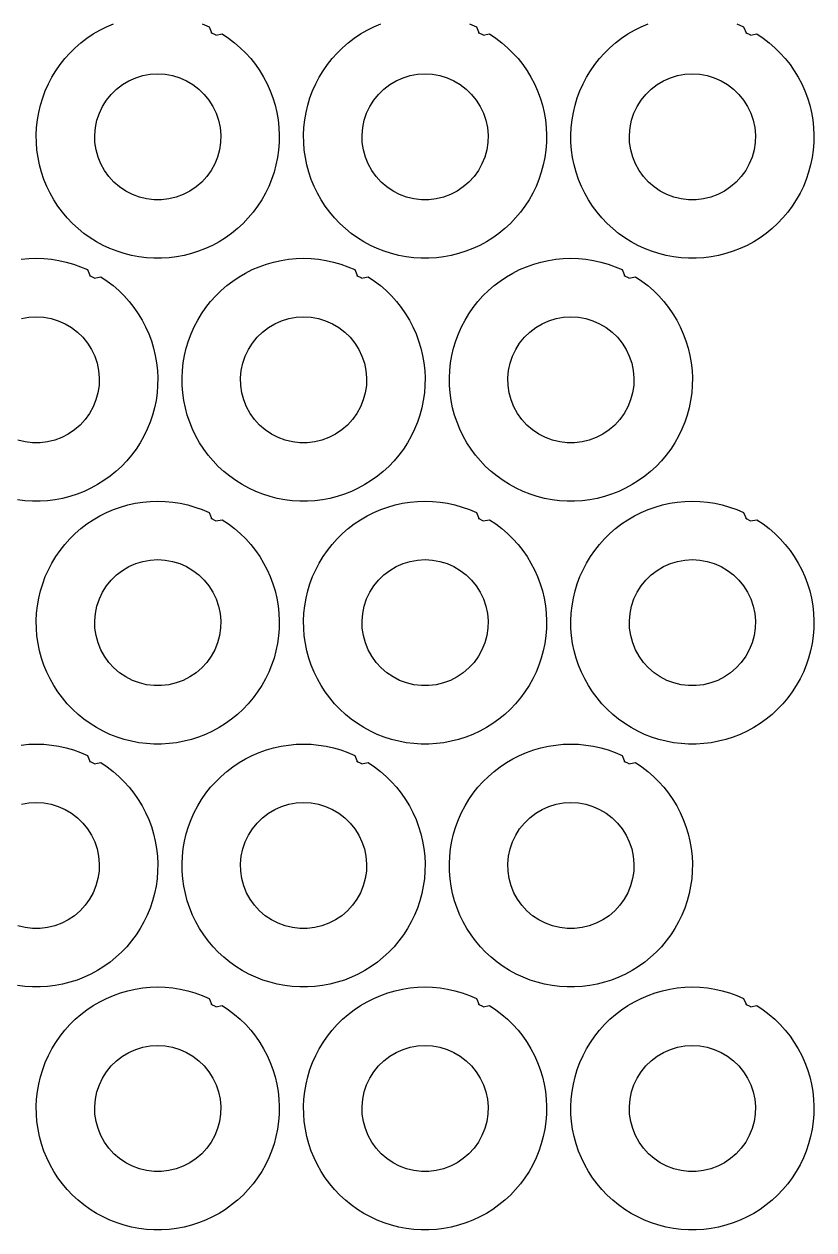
# Model space of a CAD drawing. Extents: x 0 to 183, y 0 to 160.
# Drawn here: x 130.5 to 182.5, y 0.1 to 79.5 of the extents above; entities that cross this region are included whole.
import ezdxf

# ---------------------------------------------------------------- set-up
doc = ezdxf.new("R2010")
doc.units = 0
doc.layers.add('Layer_1', color=7, linetype='CONTINUOUS')

msp = doc.modelspace()

# ---------------------------------------------------------------- linework, layer by layer
at = {"layer": 'Layer_1', "color": 7}
for points in [[(131.34537, 72.741957), (131.399387, 73.236957), (131.484364, 73.726957), (131.59937, 74.211956), (131.744376, 74.687958), (131.918366, 75.153957), (132.121368, 75.607957), (132.352367, 76.048957), (132.609387, 76.474958), (132.893387, 76.882958), (133.202364, 77.273957), (133.53437, 77.643956), (133.888361, 77.992958), (134.264366, 78.319957), (134.659364, 78.621958), (135.072368, 78.899958), (135.502362, 79.150958), (135.946382, 79.373956), (136.404373, 79.569956)], [(142.238386, 79.569956), (142.696376, 79.373956), (142.87592, 78.935481)], [(148.943162, 72.741957), (148.997179, 73.236957), (149.082156, 73.726957), (149.197162, 74.211956), (149.342167, 74.687958), (149.516157, 75.153957), (149.71916, 75.607957), (149.950159, 76.048957), (150.207178, 76.474958), (150.491179, 76.882958), (150.800156, 77.273957), (151.132162, 77.643956), (151.486153, 77.992958), (151.862158, 78.319957), (152.257156, 78.621958), (152.67016, 78.899958), (153.100154, 79.150958), (153.544174, 79.373956), (154.002164, 79.569956)], [(159.836177, 79.569956), (160.294168, 79.373956), (160.473712, 78.935481)], [(166.540953, 72.741957), (166.594971, 73.236957), (166.679948, 73.726957), (166.794953, 74.211956), (166.939959, 74.687958), (167.113949, 75.153957), (167.316952, 75.607957), (167.54795, 76.048957), (167.80497, 76.474958), (168.08897, 76.882958), (168.397947, 77.273957), (168.729954, 77.643956), (169.083945, 77.992958), (169.45995, 78.319957), (169.854948, 78.621958), (170.267952, 78.899958), (170.697946, 79.150958), (171.141966, 79.373956), (171.599956, 79.569956)], [(177.433969, 79.569956), (177.891959, 79.373956), (178.071503, 78.935481)], [(143.160073, 78.81162), (142.836742, 78.974659)], [(143.140368, 78.81795), (143.570362, 78.899958), (143.983366, 78.621958), (144.378364, 78.319957), (144.754369, 77.992958), (145.108388, 77.643956), (145.440366, 77.273957), (145.749371, 76.882958), (146.033371, 76.474958), (146.290363, 76.048957), (146.521362, 75.607957), (146.724364, 75.153957), (146.898383, 74.687958), (147.043388, 74.211956), (147.158366, 73.726957), (147.243371, 73.236957), (147.297388, 72.741957), (147.320248, 72.244958)], [(160.757864, 78.81162), (160.434534, 78.974659)], [(160.73816, 78.81795), (161.168153, 78.899958), (161.581157, 78.621958), (161.976156, 78.319957), (162.35216, 77.992958), (162.70618, 77.643956), (163.038158, 77.273957), (163.347163, 76.882958), (163.631163, 76.474958), (163.888155, 76.048957), (164.119154, 75.607957), (164.322156, 75.153957), (164.496174, 74.687958), (164.64118, 74.211956), (164.756157, 73.726957), (164.841163, 73.236957), (164.89518, 72.741957), (164.91804, 72.244958)], [(178.355656, 78.81162), (178.032325, 78.974659)], [(178.335951, 78.81795), (178.765945, 78.899958), (179.178949, 78.621958), (179.573947, 78.319957), (179.949952, 77.992958), (180.303972, 77.643956), (180.63595, 77.273957), (180.944955, 76.882958), (181.228955, 76.474958), (181.485946, 76.048957), (181.716945, 75.607957), (181.919948, 75.153957), (182.093966, 74.687958), (182.238972, 74.211956), (182.353949, 73.726957), (182.438954, 73.236957), (182.492972, 72.741957), (182.515832, 72.244958)], [(135.173376, 72.243958), (135.216386, 72.733958), (135.318381, 73.214958), (135.475382, 73.680958), (135.687387, 74.124958), (135.949374, 74.539958), (136.259367, 74.921957), (136.61237, 75.264958), (137.003389, 75.562957), (137.426384, 75.812958), (137.876387, 76.010956), (138.346372, 76.154957), (138.830383, 76.241958), (139.321365, 76.270956), (139.812375, 76.241958), (140.296386, 76.154957), (140.766371, 76.010956), (141.216374, 75.812958), (141.639369, 75.562957), (142.030388, 75.264958), (142.383363, 74.921957), (142.693384, 74.539958), (142.955371, 74.124958), (143.167377, 73.680958), (143.324377, 73.214958), (143.426372, 72.733958), (143.469383, 72.243958), (143.455271, 71.751958)], [(152.771167, 72.243958), (152.814178, 72.733958), (152.916173, 73.214958), (153.073173, 73.680958), (153.285179, 74.124958), (153.547166, 74.539958), (153.857158, 74.921957), (154.210162, 75.264958), (154.601181, 75.562957), (155.024176, 75.812958), (155.474179, 76.010956), (155.944164, 76.154957), (156.428175, 76.241958), (156.919157, 76.270956), (157.410167, 76.241958), (157.894178, 76.154957), (158.364163, 76.010956), (158.814166, 75.812958), (159.237161, 75.562957), (159.62818, 75.264958), (159.981155, 74.921957), (160.291176, 74.539958), (160.553163, 74.124958), (160.765168, 73.680958), (160.922168, 73.214958), (161.024164, 72.733958), (161.067174, 72.243958), (161.053063, 71.751958)], [(170.368959, 72.243958), (170.41197, 72.733958), (170.513965, 73.214958), (170.670965, 73.680958), (170.88297, 74.124958), (171.144957, 74.539958), (171.45495, 74.921957), (171.807954, 75.264958), (172.198973, 75.562957), (172.621967, 75.812958), (173.071971, 76.010956), (173.541955, 76.154957), (174.025966, 76.241958), (174.516948, 76.270956), (175.007959, 76.241958), (175.49197, 76.154957), (175.961954, 76.010956), (176.411958, 75.812958), (176.834952, 75.562957), (177.225971, 75.264958), (177.578947, 74.921957), (177.888968, 74.539958), (178.150955, 74.124958), (178.36296, 73.680958), (178.51996, 73.214958), (178.621955, 72.733958), (178.664966, 72.243958), (178.650855, 71.751958)], [(131.322369, 72.244958), (131.345511, 72.741957)], [(148.92016, 72.244958), (148.943303, 72.741957)], [(166.517952, 72.244958), (166.541094, 72.741957)], [(147.320361, 72.244958), (147.312459, 71.747956), (147.274387, 71.251956), (147.204368, 70.758956), (147.104377, 70.271959), (146.974385, 69.790968), (146.815381, 69.319967), (146.626377, 68.859945), (146.409376, 68.411945), (146.165367, 67.977972), (145.894377, 67.56096), (145.598382, 67.160967), (145.277383, 66.779967), (144.93437, 66.419964), (144.568384, 66.081947), (144.183377, 65.767946), (143.778388, 65.477963), (143.357369, 65.213972), (142.920376, 64.975946), (142.468369, 64.765944), (142.005383, 64.584955), (141.531363, 64.431963), (141.049383, 64.309958), (140.560377, 64.217954), (140.066375, 64.155949), (139.57037, 64.124961), (139.072389, 64.124961), (138.576383, 64.155949), (138.082381, 64.217954), (137.593375, 64.309958), (137.111367, 64.431963), (136.637375, 64.584955), (136.174361, 64.765944), (135.722383, 64.975946), (135.285361, 65.213972), (134.864371, 65.477963), (134.459382, 65.767946), (134.074374, 66.081947), (133.708388, 66.419964), (133.365375, 66.779967), (133.044376, 67.160967), (132.748381, 67.56096), (132.477363, 67.977972), (132.233382, 68.411945), (132.016381, 68.859945), (131.827377, 69.319967), (131.668373, 69.790968), (131.538382, 70.271959), (131.438362, 70.758956), (131.368371, 71.251956), (131.330384, 71.747956), (131.322482, 72.244958)], [(143.455384, 71.751958), (143.382373, 71.265957), (143.252382, 70.791956), (143.068373, 70.335967), (142.830375, 69.905945), (142.544371, 69.505951), (142.212365, 69.142957), (141.83938, 68.821958), (141.431371, 68.547948), (140.994378, 68.32296), (140.533368, 68.151962), (140.055369, 68.035969), (139.567378, 67.977972), (139.07538, 67.977972), (138.587361, 68.035969), (138.109362, 68.151962), (137.64838, 68.32296), (137.211387, 68.547948), (136.803378, 68.821958), (136.430365, 69.142957), (136.098387, 69.505951), (135.812383, 69.905945), (135.574385, 70.335967), (135.390376, 70.791956), (135.260385, 71.265957), (135.187374, 71.751958), (135.173263, 72.243958)], [(164.918153, 72.244958), (164.910251, 71.747956), (164.872179, 71.251956), (164.80216, 70.758956), (164.702168, 70.271959), (164.572177, 69.790968), (164.413173, 69.319967), (164.224168, 68.859945), (164.007168, 68.411945), (163.763158, 67.977972), (163.492169, 67.56096), (163.196174, 67.160967), (162.875174, 66.779967), (162.532162, 66.419964), (162.166176, 66.081947), (161.781168, 65.767946), (161.376179, 65.477963), (160.95516, 65.213972), (160.518167, 64.975946), (160.06616, 64.765944), (159.603175, 64.584955), (159.129154, 64.431963), (158.647175, 64.309958), (158.158169, 64.217954), (157.664167, 64.155949), (157.168161, 64.124961), (156.67018, 64.124961), (156.174175, 64.155949), (155.680173, 64.217954), (155.191166, 64.309958), (154.709159, 64.431963), (154.235167, 64.584955), (153.772153, 64.765944), (153.320174, 64.975946), (152.883153, 65.213972), (152.462162, 65.477963), (152.057173, 65.767946), (151.672166, 66.081947), (151.30618, 66.419964), (150.963167, 66.779967), (150.642168, 67.160967), (150.346173, 67.56096), (150.075155, 67.977972), (149.831174, 68.411945), (149.614173, 68.859945), (149.425169, 69.319967), (149.266165, 69.790968), (149.136173, 70.271959), (149.036154, 70.758956), (148.966163, 71.251956), (148.928176, 71.747956), (148.920273, 72.244958)], [(161.053176, 71.751958), (160.980165, 71.265957), (160.850174, 70.791956), (160.666165, 70.335967), (160.428167, 69.905945), (160.142163, 69.505951), (159.810156, 69.142957), (159.437172, 68.821958), (159.029163, 68.547948), (158.59217, 68.32296), (158.13116, 68.151962), (157.65316, 68.035969), (157.16517, 67.977972), (156.673172, 67.977972), (156.185153, 68.035969), (155.707153, 68.151962), (155.246172, 68.32296), (154.809179, 68.547948), (154.40117, 68.821958), (154.028157, 69.142957), (153.696179, 69.505951), (153.410175, 69.905945), (153.172177, 70.335967), (152.988168, 70.791956), (152.858176, 71.265957), (152.785166, 71.751958), (152.771054, 72.243958)], [(182.515945, 72.244958), (182.508042, 71.747956), (182.469971, 71.251956), (182.399951, 70.758956), (182.29996, 70.271959), (182.169968, 69.790968), (182.010964, 69.319967), (181.82196, 68.859945), (181.60496, 68.411945), (181.36095, 67.977972), (181.08996, 67.56096), (180.793966, 67.160967), (180.472966, 66.779967), (180.129953, 66.419964), (179.763968, 66.081947), (179.37896, 65.767946), (178.973971, 65.477963), (178.552952, 65.213972), (178.115959, 64.975946), (177.663952, 64.765944), (177.200966, 64.584955), (176.726946, 64.431963), (176.244967, 64.309958), (175.75596, 64.217954), (175.261959, 64.155949), (174.765953, 64.124961), (174.267972, 64.124961), (173.771966, 64.155949), (173.277965, 64.217954), (172.788958, 64.309958), (172.306951, 64.431963), (171.832959, 64.584955), (171.369945, 64.765944), (170.917966, 64.975946), (170.480945, 65.213972), (170.059954, 65.477963), (169.654965, 65.767946), (169.269958, 66.081947), (168.903972, 66.419964), (168.560959, 66.779967), (168.239959, 67.160967), (167.943965, 67.56096), (167.672947, 67.977972), (167.428966, 68.411945), (167.211965, 68.859945), (167.022961, 69.319967), (166.863957, 69.790968), (166.733965, 70.271959), (166.633946, 70.758956), (166.563954, 71.251956), (166.525967, 71.747956), (166.518065, 72.244958)], [(178.650968, 71.751958), (178.577957, 71.265957), (178.447965, 70.791956), (178.263956, 70.335967), (178.025958, 69.905945), (177.739954, 69.505951), (177.407948, 69.142957), (177.034963, 68.821958), (176.626955, 68.547948), (176.189962, 68.32296), (175.728952, 68.151962), (175.250952, 68.035969), (174.762962, 67.977972), (174.270964, 67.977972), (173.782945, 68.035969), (173.304945, 68.151962), (172.843963, 68.32296), (172.40697, 68.547948), (171.998962, 68.821958), (171.625949, 69.142957), (171.293971, 69.505951), (171.007967, 69.905945), (170.769969, 70.335967), (170.58596, 70.791956), (170.455968, 71.265957), (170.382957, 71.751958), (170.368846, 72.243958)], [(130.32937, 64.062946), (130.825375, 64.109947), (131.322369, 64.124961), (131.81939, 64.109933), (132.315368, 64.062946), (132.806378, 63.985947), (133.292365, 63.878945), (133.770393, 63.740947), (134.239389, 63.573945), (134.69738, 63.377945), (134.876924, 62.93947)], [(140.944165, 56.745945), (140.998183, 57.240946), (141.08316, 57.730946), (141.198165, 58.215945), (141.343171, 58.691947), (141.517161, 59.157946), (141.720164, 59.611946), (141.951162, 60.052946), (142.208182, 60.478947), (142.492182, 60.886947), (142.801159, 61.277946), (143.133166, 61.647945), (143.487157, 61.996947), (143.863162, 62.323946), (144.25816, 62.625946), (144.671164, 62.903947), (145.101158, 63.154947), (145.545178, 63.377945), (146.003168, 63.573945), (146.472165, 63.740947), (146.950165, 63.878945), (147.43618, 63.985947), (147.927162, 64.062946), (148.423167, 64.109947), (148.92016, 64.124961), (149.417182, 64.109933), (149.913159, 64.062946), (150.40417, 63.985947), (150.890156, 63.878945), (151.368184, 63.740947), (151.837181, 63.573945), (152.295171, 63.377945), (152.474716, 62.93947)], [(158.541957, 56.745945), (158.595974, 57.240946), (158.680952, 57.730946), (158.795957, 58.215945), (158.940963, 58.691947), (159.114953, 59.157946), (159.317955, 59.611946), (159.548954, 60.052946), (159.805974, 60.478947), (160.089974, 60.886947), (160.398951, 61.277946), (160.730957, 61.647945), (161.084949, 61.996947), (161.460953, 62.323946), (161.855952, 62.625946), (162.268956, 62.903947), (162.698949, 63.154947), (163.14297, 63.377945), (163.60096, 63.573945), (164.069957, 63.740947), (164.547956, 63.878945), (165.033971, 63.985947), (165.524953, 64.062946), (166.020959, 64.109947), (166.517952, 64.124961), (167.014974, 64.109933), (167.510951, 64.062946), (168.001961, 63.985947), (168.487948, 63.878945), (168.965976, 63.740947), (169.434973, 63.573945), (169.892963, 63.377945), (170.072507, 62.93947)], [(135.161076, 62.815608), (134.837746, 62.978648)], [(135.141372, 62.821939), (135.571365, 62.903947), (135.984369, 62.625946), (136.379368, 62.323946), (136.755372, 61.996947), (137.109392, 61.647945), (137.44137, 61.277946), (137.750375, 60.886947), (138.034375, 60.478947), (138.291367, 60.052946), (138.522366, 59.611946), (138.725368, 59.157946), (138.899386, 58.691947), (139.044392, 58.215945), (139.159369, 57.730946), (139.244375, 57.240946), (139.298392, 56.745945), (139.321252, 56.248946)], [(152.758868, 62.815608), (152.435537, 62.978648)], [(152.739163, 62.821939), (153.169157, 62.903947), (153.582161, 62.625946), (153.977159, 62.323946), (154.353164, 61.996947), (154.707184, 61.647945), (155.039162, 61.277946), (155.348167, 60.886947), (155.632167, 60.478947), (155.889158, 60.052946), (156.120157, 59.611946), (156.32316, 59.157946), (156.497178, 58.691947), (156.642184, 58.215945), (156.757161, 57.730946), (156.842166, 57.240946), (156.896184, 56.745945), (156.919044, 56.248946)], [(170.35666, 62.815608), (170.033329, 62.978648)], [(170.336955, 62.821939), (170.766949, 62.903947), (171.179953, 62.625946), (171.574951, 62.323946), (171.950956, 61.996947), (172.304975, 61.647945), (172.636953, 61.277946), (172.945958, 60.886947), (173.229959, 60.478947), (173.48695, 60.052946), (173.717949, 59.611946), (173.920952, 59.157946), (174.09497, 58.691947), (174.239976, 58.215945), (174.354953, 57.730946), (174.439958, 57.240946), (174.493976, 56.745945), (174.516836, 56.248946)], [(130.347376, 60.158946), (130.831387, 60.245947), (131.322369, 60.274945), (131.813379, 60.245947), (132.29739, 60.158946), (132.767375, 60.014945), (133.217378, 59.816946), (133.640373, 59.566945), (134.031392, 59.268947), (134.384367, 58.925945), (134.694388, 58.543946), (134.956375, 58.128947), (135.16838, 57.684947), (135.325381, 57.218947), (135.427376, 56.737947), (135.470386, 56.247947), (135.456275, 55.755946)], [(144.772171, 56.247947), (144.815182, 56.737947), (144.917177, 57.218947), (145.074177, 57.684947), (145.286182, 58.128947), (145.548169, 58.543946), (145.858162, 58.925945), (146.211166, 59.268947), (146.602185, 59.566945), (147.025179, 59.816946), (147.475183, 60.014945), (147.945167, 60.158946), (148.429178, 60.245947), (148.92016, 60.274945), (149.411171, 60.245947), (149.895182, 60.158946), (150.365166, 60.014945), (150.81517, 59.816946), (151.238164, 59.566945), (151.629183, 59.268947), (151.982159, 58.925945), (152.29218, 58.543946), (152.554167, 58.128947), (152.766172, 57.684947), (152.923172, 57.218947), (153.025167, 56.737947), (153.068178, 56.247947), (153.054067, 55.755946)], [(162.369963, 56.247947), (162.412974, 56.737947), (162.514969, 57.218947), (162.671969, 57.684947), (162.883974, 58.128947), (163.145961, 58.543946), (163.455954, 58.925945), (163.808958, 59.268947), (164.199976, 59.566945), (164.622971, 59.816946), (165.072974, 60.014945), (165.542959, 60.158946), (166.02697, 60.245947), (166.517952, 60.274945), (167.008962, 60.245947), (167.492974, 60.158946), (167.962958, 60.014945), (168.412962, 59.816946), (168.835956, 59.566945), (169.226975, 59.268947), (169.57995, 58.925945), (169.889972, 58.543946), (170.151958, 58.128947), (170.363964, 57.684947), (170.520964, 57.218947), (170.622959, 56.737947), (170.66597, 56.247947), (170.651859, 55.755946)], [(140.921164, 56.248946), (140.944306, 56.745945)], [(158.518956, 56.248946), (158.542098, 56.745945)], [(139.321365, 56.248946), (139.313463, 55.751944), (139.275391, 55.255945), (139.205372, 54.762945), (139.10538, 54.275948), (138.975389, 53.794956), (138.816385, 53.323956), (138.627381, 52.863933), (138.41038, 52.415934), (138.166371, 51.981961), (137.895381, 51.564949), (137.599386, 51.164956), (137.278387, 50.783956), (136.935374, 50.423953), (136.569388, 50.085935), (136.18438, 49.771935), (135.779391, 49.481952), (135.358372, 49.217961), (134.921379, 48.979935), (134.469372, 48.769933), (134.006387, 48.588944), (133.532366, 48.435951), (133.050387, 48.313947), (132.561381, 48.221942), (132.067379, 48.159938), (131.571373, 48.12895), (131.073392, 48.12895), (130.577387, 48.159938), (130.083385, 48.221942)], [(135.456388, 55.755946), (135.383377, 55.269946), (135.253386, 54.795945), (135.069377, 54.339956), (134.831379, 53.909934), (134.545375, 53.50994), (134.213369, 53.146946), (133.840384, 52.825946), (133.432375, 52.551937), (132.995382, 52.326949), (132.534372, 52.155951), (132.056372, 52.039957), (131.568382, 51.981961), (131.076384, 51.981961), (130.588365, 52.039957), (130.110365, 52.155951)], [(156.919157, 56.248946), (156.911254, 55.751944), (156.873183, 55.255945), (156.803163, 54.762945), (156.703172, 54.275948), (156.57318, 53.794956), (156.414176, 53.323956), (156.225172, 52.863933), (156.008172, 52.415934), (155.764162, 51.981961), (155.493172, 51.564949), (155.197178, 51.164956), (154.876178, 50.783956), (154.533165, 50.423953), (154.16718, 50.085935), (153.782172, 49.771935), (153.377183, 49.481952), (152.956164, 49.217961), (152.519171, 48.979935), (152.067164, 48.769933), (151.604178, 48.588944), (151.130158, 48.435951), (150.648179, 48.313947), (150.159172, 48.221942), (149.665171, 48.159938), (149.169165, 48.12895), (148.671184, 48.12895), (148.175178, 48.159938), (147.681177, 48.221942), (147.19217, 48.313947), (146.710163, 48.435951), (146.236171, 48.588944), (145.773157, 48.769933), (145.321178, 48.979935), (144.884157, 49.217961), (144.463166, 49.481952), (144.058177, 49.771935), (143.67317, 50.085935), (143.307184, 50.423953), (142.964171, 50.783956), (142.643171, 51.164956), (142.347177, 51.564949), (142.076159, 51.981961), (141.832178, 52.415934), (141.615177, 52.863933), (141.426173, 53.323956), (141.267169, 53.794956), (141.137177, 54.275948), (141.037158, 54.762945), (140.967166, 55.255945), (140.929179, 55.751944), (140.921277, 56.248946)], [(153.05418, 55.755946), (152.981169, 55.269946), (152.851177, 54.795945), (152.667168, 54.339956), (152.42917, 53.909934), (152.143166, 53.50994), (151.81116, 53.146946), (151.438175, 52.825946), (151.030167, 52.551937), (150.593174, 52.326949), (150.132164, 52.155951), (149.654164, 52.039957), (149.166174, 51.981961), (148.674176, 51.981961), (148.186157, 52.039957), (147.708157, 52.155951), (147.247175, 52.326949), (146.810182, 52.551937), (146.402174, 52.825946), (146.029161, 53.146946), (145.697183, 53.50994), (145.411179, 53.909934), (145.173181, 54.339956), (144.989172, 54.795945), (144.85918, 55.269946), (144.786169, 55.755946), (144.772058, 56.247947)], [(174.516948, 56.248946), (174.509046, 55.751944), (174.470974, 55.255945), (174.400955, 54.762945), (174.300964, 54.275948), (174.170972, 53.794956), (174.011968, 53.323956), (173.822964, 52.863933), (173.605963, 52.415934), (173.361954, 51.981961), (173.090964, 51.564949), (172.79497, 51.164956), (172.47397, 50.783956), (172.130957, 50.423953), (171.764971, 50.085935), (171.379964, 49.771935), (170.974975, 49.481952), (170.553956, 49.217961), (170.116963, 48.979935), (169.664956, 48.769933), (169.20197, 48.588944), (168.72795, 48.435951), (168.245971, 48.313947), (167.756964, 48.221942), (167.262962, 48.159938), (166.766957, 48.12895), (166.268976, 48.12895), (165.77297, 48.159938), (165.278968, 48.221942), (164.789962, 48.313947), (164.307955, 48.435951), (163.833962, 48.588944), (163.370949, 48.769933), (162.91897, 48.979935), (162.481949, 49.217961), (162.060958, 49.481952), (161.655969, 49.771935), (161.270961, 50.085935), (160.904976, 50.423953), (160.561963, 50.783956), (160.240963, 51.164956), (159.944968, 51.564949), (159.67395, 51.981961), (159.429969, 52.415934), (159.212969, 52.863933), (159.023964, 53.323956), (158.86496, 53.794956), (158.734969, 54.275948), (158.634949, 54.762945), (158.564958, 55.255945), (158.526971, 55.751944), (158.519069, 56.248946)], [(170.651972, 55.755946), (170.578961, 55.269946), (170.448969, 54.795945), (170.26496, 54.339956), (170.026962, 53.909934), (169.740958, 53.50994), (169.408952, 53.146946), (169.035967, 52.825946), (168.627958, 52.551937), (168.190966, 52.326949), (167.729956, 52.155951), (167.251956, 52.039957), (166.763965, 51.981961), (166.271967, 51.981961), (165.783949, 52.039957), (165.305949, 52.155951), (164.844967, 52.326949), (164.407974, 52.551937), (163.999966, 52.825946), (163.626952, 53.146946), (163.294974, 53.50994), (163.00897, 53.909934), (162.770972, 54.339956), (162.586964, 54.795945), (162.456972, 55.269946), (162.383961, 55.755946), (162.36985, 56.247947)], [(131.34537, 40.749934), (131.399387, 41.244935), (131.484364, 41.734935), (131.59937, 42.219934), (131.744376, 42.695935), (131.918366, 43.161935), (132.121368, 43.615935), (132.352367, 44.056935), (132.609387, 44.482935), (132.893387, 44.890936), (133.202364, 45.281935), (133.53437, 45.651934), (133.888361, 46.000935), (134.264366, 46.327935), (134.659364, 46.629935), (135.072368, 46.907935), (135.502362, 47.158935), (135.946382, 47.381933), (136.404373, 47.577934), (136.873369, 47.744936), (137.351369, 47.882934), (137.837384, 47.989936), (138.328366, 48.066935), (138.824372, 48.113936), (139.321365, 48.12895), (139.818387, 48.113922), (140.314364, 48.066935), (140.805374, 47.989936), (141.291361, 47.882934), (141.769389, 47.744936), (142.238386, 47.577934), (142.696376, 47.381933), (142.87592, 46.943459)], [(148.943162, 40.749934), (148.997179, 41.244935), (149.082156, 41.734935), (149.197162, 42.219934), (149.342167, 42.695935), (149.516157, 43.161935), (149.71916, 43.615935), (149.950159, 44.056935), (150.207178, 44.482935), (150.491179, 44.890936), (150.800156, 45.281935), (151.132162, 45.651934), (151.486153, 46.000935), (151.862158, 46.327935), (152.257156, 46.629935), (152.67016, 46.907935), (153.100154, 47.158935), (153.544174, 47.381933), (154.002164, 47.577934), (154.471161, 47.744936), (154.949161, 47.882934), (155.435176, 47.989936), (155.926158, 48.066935), (156.422163, 48.113936), (156.919157, 48.12895), (157.416178, 48.113922), (157.912156, 48.066935), (158.403166, 47.989936), (158.889152, 47.882934), (159.36718, 47.744936), (159.836177, 47.577934), (160.294168, 47.381933), (160.473712, 46.943459)], [(166.540953, 40.749934), (166.594971, 41.244935), (166.679948, 41.734935), (166.794953, 42.219934), (166.939959, 42.695935), (167.113949, 43.161935), (167.316952, 43.615935), (167.54795, 44.056935), (167.80497, 44.482935), (168.08897, 44.890936), (168.397947, 45.281935), (168.729954, 45.651934), (169.083945, 46.000935), (169.45995, 46.327935), (169.854948, 46.629935), (170.267952, 46.907935), (170.697946, 47.158935), (171.141966, 47.381933), (171.599956, 47.577934), (172.068953, 47.744936), (172.546953, 47.882934), (173.032968, 47.989936), (173.52395, 48.066935), (174.019955, 48.113936), (174.516948, 48.12895), (175.01397, 48.113922), (175.509947, 48.066935), (176.000958, 47.989936), (176.486944, 47.882934), (176.964972, 47.744936), (177.433969, 47.577934), (177.891959, 47.381933), (178.071503, 46.943459)], [(143.160073, 46.819597), (142.836742, 46.982637)], [(143.140368, 46.825927), (143.570362, 46.907935), (143.983366, 46.629935), (144.378364, 46.327935), (144.754369, 46.000935), (145.108388, 45.651934), (145.440366, 45.281935), (145.749371, 44.890936), (146.033371, 44.482935), (146.290363, 44.056935), (146.521362, 43.615935), (146.724364, 43.161935), (146.898383, 42.695935), (147.043388, 42.219934), (147.158366, 41.734935), (147.243371, 41.244935), (147.297388, 40.749934), (147.320248, 40.252935)], [(160.757864, 46.819597), (160.434534, 46.982637)], [(160.73816, 46.825927), (161.168153, 46.907935), (161.581157, 46.629935), (161.976156, 46.327935), (162.35216, 46.000935), (162.70618, 45.651934), (163.038158, 45.281935), (163.347163, 44.890936), (163.631163, 44.482935), (163.888155, 44.056935), (164.119154, 43.615935), (164.322156, 43.161935), (164.496174, 42.695935), (164.64118, 42.219934), (164.756157, 41.734935), (164.841163, 41.244935), (164.89518, 40.749934), (164.91804, 40.252935)], [(178.355656, 46.819597), (178.032325, 46.982637)], [(178.335951, 46.825927), (178.765945, 46.907935), (179.178949, 46.629935), (179.573947, 46.327935), (179.949952, 46.000935), (180.303972, 45.651934), (180.63595, 45.281935), (180.944955, 44.890936), (181.228955, 44.482935), (181.485946, 44.056935), (181.716945, 43.615935), (181.919948, 43.161935), (182.093966, 42.695935), (182.238972, 42.219934), (182.353949, 41.734935), (182.438954, 41.244935), (182.492972, 40.749934), (182.515832, 40.252935)], [(135.173376, 40.251936), (135.216386, 40.741936), (135.318381, 41.222936), (135.475382, 41.688935), (135.687387, 42.132936), (135.949374, 42.547935), (136.259367, 42.929934), (136.61237, 43.272936), (137.003389, 43.570934), (137.426384, 43.820935), (137.876387, 44.018934), (138.346372, 44.162935), (138.830383, 44.249935), (139.321365, 44.278934), (139.812375, 44.249935), (140.296386, 44.162935), (140.766371, 44.018934), (141.216374, 43.820935), (141.639369, 43.570934), (142.030388, 43.272936), (142.383363, 42.929934), (142.693384, 42.547935), (142.955371, 42.132936), (143.167377, 41.688935), (143.324377, 41.222936), (143.426372, 40.741936), (143.469383, 40.251936), (143.455271, 39.759935)], [(152.771167, 40.251936), (152.814178, 40.741936), (152.916173, 41.222936), (153.073173, 41.688935), (153.285179, 42.132936), (153.547166, 42.547935), (153.857158, 42.929934), (154.210162, 43.272936), (154.601181, 43.570934), (155.024176, 43.820935), (155.474179, 44.018934), (155.944164, 44.162935), (156.428175, 44.249935), (156.919157, 44.278934), (157.410167, 44.249935), (157.894178, 44.162935), (158.364163, 44.018934), (158.814166, 43.820935), (159.237161, 43.570934), (159.62818, 43.272936), (159.981155, 42.929934), (160.291176, 42.547935), (160.553163, 42.132936), (160.765168, 41.688935), (160.922168, 41.222936), (161.024164, 40.741936), (161.067174, 40.251936), (161.053063, 39.759935)], [(170.368959, 40.251936), (170.41197, 40.741936), (170.513965, 41.222936), (170.670965, 41.688935), (170.88297, 42.132936), (171.144957, 42.547935), (171.45495, 42.929934), (171.807954, 43.272936), (172.198973, 43.570934), (172.621967, 43.820935), (173.071971, 44.018934), (173.541955, 44.162935), (174.025966, 44.249935), (174.516948, 44.278934), (175.007959, 44.249935), (175.49197, 44.162935), (175.961954, 44.018934), (176.411958, 43.820935), (176.834952, 43.570934), (177.225971, 43.272936), (177.578947, 42.929934), (177.888968, 42.547935), (178.150955, 42.132936), (178.36296, 41.688935), (178.51996, 41.222936), (178.621955, 40.741936), (178.664966, 40.251936), (178.650855, 39.759935)], [(131.322369, 40.252935), (131.345511, 40.749934)], [(148.92016, 40.252935), (148.943303, 40.749934)], [(166.517952, 40.252935), (166.541094, 40.749934)], [(147.320361, 40.252935), (147.312459, 39.755933), (147.274387, 39.259933), (147.204368, 38.766933), (147.104377, 38.279936), (146.974385, 37.798945), (146.815381, 37.327944), (146.626377, 36.867922), (146.409376, 36.419923), (146.165367, 35.98595), (145.894377, 35.568938), (145.598382, 35.168944), (145.277383, 34.787944), (144.93437, 34.427942), (144.568384, 34.089924), (144.183377, 33.775924), (143.778388, 33.48594), (143.357369, 33.22195), (142.920376, 32.983924), (142.468369, 32.773922), (142.005383, 32.592933), (141.531363, 32.43994), (141.049383, 32.317936), (140.560377, 32.225931), (140.066375, 32.163927), (139.57037, 32.132939), (139.072389, 32.132939), (138.576383, 32.163927), (138.082381, 32.225931), (137.593375, 32.317936), (137.111367, 32.43994), (136.637375, 32.592933), (136.174361, 32.773922), (135.722383, 32.983924), (135.285361, 33.22195), (134.864371, 33.48594), (134.459382, 33.775924), (134.074374, 34.089924), (133.708388, 34.427942), (133.365375, 34.787944), (133.044376, 35.168944), (132.748381, 35.568938), (132.477363, 35.98595), (132.233382, 36.419923), (132.016381, 36.867922), (131.827377, 37.327944), (131.668373, 37.798945), (131.538382, 38.279936), (131.438362, 38.766933), (131.368371, 39.259933), (131.330384, 39.755933), (131.322482, 40.252935)], [(143.455384, 39.759935), (143.382373, 39.273934), (143.252382, 38.799934), (143.068373, 38.343944), (142.830375, 37.913922), (142.544371, 37.513929), (142.212365, 37.150935), (141.83938, 36.829935), (141.431371, 36.555926), (140.994378, 36.330938), (140.533368, 36.15994), (140.055369, 36.043946), (139.567378, 35.98595), (139.07538, 35.98595), (138.587361, 36.043946), (138.109362, 36.15994), (137.64838, 36.330938), (137.211387, 36.555926), (136.803378, 36.829935), (136.430365, 37.150935), (136.098387, 37.513929), (135.812383, 37.913922), (135.574385, 38.343944), (135.390376, 38.799934), (135.260385, 39.273934), (135.187374, 39.759935), (135.173263, 40.251936)], [(164.918153, 40.252935), (164.910251, 39.755933), (164.872179, 39.259933), (164.80216, 38.766933), (164.702168, 38.279936), (164.572177, 37.798945), (164.413173, 37.327944), (164.224168, 36.867922), (164.007168, 36.419923), (163.763158, 35.98595), (163.492169, 35.568938), (163.196174, 35.168944), (162.875174, 34.787944), (162.532162, 34.427942), (162.166176, 34.089924), (161.781168, 33.775924), (161.376179, 33.48594), (160.95516, 33.22195), (160.518167, 32.983924), (160.06616, 32.773922), (159.603175, 32.592933), (159.129154, 32.43994), (158.647175, 32.317936), (158.158169, 32.225931), (157.664167, 32.163927), (157.168161, 32.132939), (156.67018, 32.132939), (156.174175, 32.163927), (155.680173, 32.225931), (155.191166, 32.317936), (154.709159, 32.43994), (154.235167, 32.592933), (153.772153, 32.773922), (153.320174, 32.983924), (152.883153, 33.22195), (152.462162, 33.48594), (152.057173, 33.775924), (151.672166, 34.089924), (151.30618, 34.427942), (150.963167, 34.787944), (150.642168, 35.168944), (150.346173, 35.568938), (150.075155, 35.98595), (149.831174, 36.419923), (149.614173, 36.867922), (149.425169, 37.327944), (149.266165, 37.798945), (149.136173, 38.279936), (149.036154, 38.766933), (148.966163, 39.259933), (148.928176, 39.755933), (148.920273, 40.252935)], [(161.053176, 39.759935), (160.980165, 39.273934), (160.850174, 38.799934), (160.666165, 38.343944), (160.428167, 37.913922), (160.142163, 37.513929), (159.810156, 37.150935), (159.437172, 36.829935), (159.029163, 36.555926), (158.59217, 36.330938), (158.13116, 36.15994), (157.65316, 36.043946), (157.16517, 35.98595), (156.673172, 35.98595), (156.185153, 36.043946), (155.707153, 36.15994), (155.246172, 36.330938), (154.809179, 36.555926), (154.40117, 36.829935), (154.028157, 37.150935), (153.696179, 37.513929), (153.410175, 37.913922), (153.172177, 38.343944), (152.988168, 38.799934), (152.858176, 39.273934), (152.785166, 39.759935), (152.771054, 40.251936)], [(182.515945, 40.252935), (182.508042, 39.755933), (182.469971, 39.259933), (182.399951, 38.766933), (182.29996, 38.279936), (182.169968, 37.798945), (182.010964, 37.327944), (181.82196, 36.867922), (181.60496, 36.419923), (181.36095, 35.98595), (181.08996, 35.568938), (180.793966, 35.168944), (180.472966, 34.787944), (180.129953, 34.427942), (179.763968, 34.089924), (179.37896, 33.775924), (178.973971, 33.48594), (178.552952, 33.22195), (178.115959, 32.983924), (177.663952, 32.773922), (177.200966, 32.592933), (176.726946, 32.43994), (176.244967, 32.317936), (175.75596, 32.225931), (175.261959, 32.163927), (174.765953, 32.132939), (174.267972, 32.132939), (173.771966, 32.163927), (173.277965, 32.225931), (172.788958, 32.317936), (172.306951, 32.43994), (171.832959, 32.592933), (171.369945, 32.773922), (170.917966, 32.983924), (170.480945, 33.22195), (170.059954, 33.48594), (169.654965, 33.775924), (169.269958, 34.089924), (168.903972, 34.427942), (168.560959, 34.787944), (168.239959, 35.168944), (167.943965, 35.568938), (167.672947, 35.98595), (167.428966, 36.419923), (167.211965, 36.867922), (167.022961, 37.327944), (166.863957, 37.798945), (166.733965, 38.279936), (166.633946, 38.766933), (166.563954, 39.259933), (166.525967, 39.755933), (166.518065, 40.252935)], [(178.650968, 39.759935), (178.577957, 39.273934), (178.447965, 38.799934), (178.263956, 38.343944), (178.025958, 37.913922), (177.739954, 37.513929), (177.407948, 37.150935), (177.034963, 36.829935), (176.626955, 36.555926), (176.189962, 36.330938), (175.728952, 36.15994), (175.250952, 36.043946), (174.762962, 35.98595), (174.270964, 35.98595), (173.782945, 36.043946), (173.304945, 36.15994), (172.843963, 36.330938), (172.40697, 36.555926), (171.998962, 36.829935), (171.625949, 37.150935), (171.293971, 37.513929), (171.007967, 37.913922), (170.769969, 38.343944), (170.58596, 38.799934), (170.455968, 39.273934), (170.382957, 39.759935), (170.368846, 40.251936)], [(130.32937, 32.070923), (130.825375, 32.117925), (131.322369, 32.132939), (131.81939, 32.117911), (132.315368, 32.070923), (132.806378, 31.993925), (133.292365, 31.886923), (133.770393, 31.748925), (134.239389, 31.581923), (134.69738, 31.385922), (134.876924, 30.947447)], [(140.944165, 24.753923), (140.998183, 25.248924), (141.08316, 25.738923), (141.198165, 26.223922), (141.343171, 26.699924), (141.517161, 27.165924), (141.720164, 27.619923), (141.951162, 28.060924), (142.208182, 28.486924), (142.492182, 28.894924), (142.801159, 29.285923), (143.133166, 29.655922), (143.487157, 30.004924), (143.863162, 30.331924), (144.25816, 30.633924), (144.671164, 30.911924), (145.101158, 31.162924), (145.545178, 31.385922), (146.003168, 31.581923), (146.472165, 31.748925), (146.950165, 31.886923), (147.43618, 31.993925), (147.927162, 32.070923), (148.423167, 32.117925), (148.92016, 32.132939), (149.417182, 32.117911), (149.913159, 32.070923), (150.40417, 31.993925), (150.890156, 31.886923), (151.368184, 31.748925), (151.837181, 31.581923), (152.295171, 31.385922), (152.474716, 30.947447)], [(158.541957, 24.753923), (158.595974, 25.248924), (158.680952, 25.738923), (158.795957, 26.223922), (158.940963, 26.699924), (159.114953, 27.165924), (159.317955, 27.619923), (159.548954, 28.060924), (159.805974, 28.486924), (160.089974, 28.894924), (160.398951, 29.285923), (160.730957, 29.655922), (161.084949, 30.004924), (161.460953, 30.331924), (161.855952, 30.633924), (162.268956, 30.911924), (162.698949, 31.162924), (163.14297, 31.385922), (163.60096, 31.581923), (164.069957, 31.748925), (164.547956, 31.886923), (165.033971, 31.993925), (165.524953, 32.070923), (166.020959, 32.117925), (166.517952, 32.132939), (167.014974, 32.117911), (167.510951, 32.070923), (168.001961, 31.993925), (168.487948, 31.886923), (168.965976, 31.748925), (169.434973, 31.581923), (169.892963, 31.385922), (170.072507, 30.947447)], [(135.161076, 30.823586), (134.837746, 30.986626)], [(152.758868, 30.823586), (152.435537, 30.986626)], [(170.35666, 30.823586), (170.033329, 30.986626)], [(135.141372, 30.829916), (135.571365, 30.911924), (135.984369, 30.633924), (136.379368, 30.331924), (136.755372, 30.004924), (137.109392, 29.655922), (137.44137, 29.285923), (137.750375, 28.894924), (138.034375, 28.486924), (138.291367, 28.060924), (138.522366, 27.619923), (138.725368, 27.165924), (138.899386, 26.699924), (139.044392, 26.223922), (139.159369, 25.738923), (139.244375, 25.248924), (139.298392, 24.753923), (139.321252, 24.256924)], [(152.739163, 30.829916), (153.169157, 30.911924), (153.582161, 30.633924), (153.977159, 30.331924), (154.353164, 30.004924), (154.707184, 29.655922), (155.039162, 29.285923), (155.348167, 28.894924), (155.632167, 28.486924), (155.889158, 28.060924), (156.120157, 27.619923), (156.32316, 27.165924), (156.497178, 26.699924), (156.642184, 26.223922), (156.757161, 25.738923), (156.842166, 25.248924), (156.896184, 24.753923), (156.919044, 24.256924)], [(170.336955, 30.829916), (170.766949, 30.911924), (171.179953, 30.633924), (171.574951, 30.331924), (171.950956, 30.004924), (172.304975, 29.655922), (172.636953, 29.285923), (172.945958, 28.894924), (173.229959, 28.486924), (173.48695, 28.060924), (173.717949, 27.619923), (173.920952, 27.165924), (174.09497, 26.699924), (174.239976, 26.223922), (174.354953, 25.738923), (174.439958, 25.248924), (174.493976, 24.753923), (174.516836, 24.256924)], [(130.347376, 28.166924), (130.831387, 28.253924), (131.322369, 28.282923), (131.813379, 28.253924), (132.29739, 28.166924), (132.767375, 28.022923), (133.217378, 27.824924), (133.640373, 27.574923), (134.031392, 27.276925), (134.384367, 26.933923), (134.694388, 26.551924), (134.956375, 26.136925), (135.16838, 25.692924), (135.325381, 25.226924), (135.427376, 24.745925), (135.470386, 24.255925), (135.456275, 23.763924)], [(144.772171, 24.255925), (144.815182, 24.745925), (144.917177, 25.226924), (145.074177, 25.692924), (145.286182, 26.136925), (145.548169, 26.551924), (145.858162, 26.933923), (146.211166, 27.276925), (146.602185, 27.574923), (147.025179, 27.824924), (147.475183, 28.022923), (147.945167, 28.166924), (148.429178, 28.253924), (148.92016, 28.282923), (149.411171, 28.253924), (149.895182, 28.166924), (150.365166, 28.022923), (150.81517, 27.824924), (151.238164, 27.574923), (151.629183, 27.276925), (151.982159, 26.933923), (152.29218, 26.551924), (152.554167, 26.136925), (152.766172, 25.692924), (152.923172, 25.226924), (153.025167, 24.745925), (153.068178, 24.255925), (153.054067, 23.763924)], [(162.369963, 24.255925), (162.412974, 24.745925), (162.514969, 25.226924), (162.671969, 25.692924), (162.883974, 26.136925), (163.145961, 26.551924), (163.455954, 26.933923), (163.808958, 27.276925), (164.199976, 27.574923), (164.622971, 27.824924), (165.072974, 28.022923), (165.542959, 28.166924), (166.02697, 28.253924), (166.517952, 28.282923), (167.008962, 28.253924), (167.492974, 28.166924), (167.962958, 28.022923), (168.412962, 27.824924), (168.835956, 27.574923), (169.226975, 27.276925), (169.57995, 26.933923), (169.889972, 26.551924), (170.151958, 26.136925), (170.363964, 25.692924), (170.520964, 25.226924), (170.622959, 24.745925), (170.66597, 24.255925), (170.651859, 23.763924)], [(140.921164, 24.256924), (140.944306, 24.753923)], [(158.518956, 24.256924), (158.542098, 24.753923)], [(139.321365, 24.256924), (139.313463, 23.759922), (139.275391, 23.263922), (139.205372, 22.770922), (139.10538, 22.283925), (138.975389, 21.802934), (138.816385, 21.331933), (138.627381, 20.871911), (138.41038, 20.423911), (138.166371, 19.989938), (137.895381, 19.572927), (137.599386, 19.172933), (137.278387, 18.791933), (136.935374, 18.431931), (136.569388, 18.093913), (136.18438, 17.779913), (135.779391, 17.489929), (135.358372, 17.225939), (134.921379, 16.987912), (134.469372, 16.777911), (134.006387, 16.596922), (133.532366, 16.443929), (133.050387, 16.321924), (132.561381, 16.22992), (132.067379, 16.167916), (131.571373, 16.136928), (131.073392, 16.136928), (130.577387, 16.167916), (130.083385, 16.22992)], [(156.919157, 24.256924), (156.911254, 23.759922), (156.873183, 23.263922), (156.803163, 22.770922), (156.703172, 22.283925), (156.57318, 21.802934), (156.414176, 21.331933), (156.225172, 20.871911), (156.008172, 20.423911), (155.764162, 19.989938), (155.493172, 19.572927), (155.197178, 19.172933), (154.876178, 18.791933), (154.533165, 18.431931), (154.16718, 18.093913), (153.782172, 17.779913), (153.377183, 17.489929), (152.956164, 17.225939), (152.519171, 16.987912), (152.067164, 16.777911), (151.604178, 16.596922), (151.130158, 16.443929), (150.648179, 16.321924), (150.159172, 16.22992), (149.665171, 16.167916), (149.169165, 16.136928), (148.671184, 16.136928), (148.175178, 16.167916), (147.681177, 16.22992), (147.19217, 16.321924), (146.710163, 16.443929), (146.236171, 16.596922), (145.773157, 16.777911), (145.321178, 16.987912), (144.884157, 17.225939), (144.463166, 17.489929), (144.058177, 17.779913), (143.67317, 18.093913), (143.307184, 18.431931), (142.964171, 18.791933), (142.643171, 19.172933), (142.347177, 19.572927), (142.076159, 19.989938), (141.832178, 20.423911), (141.615177, 20.871911), (141.426173, 21.331933), (141.267169, 21.802934), (141.137177, 22.283925), (141.037158, 22.770922), (140.967166, 23.263922), (140.929179, 23.759922), (140.921277, 24.256924)], [(153.05418, 23.763924), (152.981169, 23.277923), (152.851177, 22.803922), (152.667168, 22.347933), (152.42917, 21.917911), (152.143166, 21.517918), (151.81116, 21.154923), (151.438175, 20.833924), (151.030167, 20.559914), (150.593174, 20.334927), (150.132164, 20.163928), (149.654164, 20.047935), (149.166174, 19.989938), (148.674176, 19.989938), (148.186157, 20.047935), (147.708157, 20.163928), (147.247175, 20.334927), (146.810182, 20.559914), (146.402174, 20.833924), (146.029161, 21.154923), (145.697183, 21.517918), (145.411179, 21.917911), (145.173181, 22.347933), (144.989172, 22.803922), (144.85918, 23.277923), (144.786169, 23.763924), (144.772058, 24.255925)], [(174.516948, 24.256924), (174.509046, 23.759922), (174.470974, 23.263922), (174.400955, 22.770922), (174.300964, 22.283925), (174.170972, 21.802934), (174.011968, 21.331933), (173.822964, 20.871911), (173.605963, 20.423911), (173.361954, 19.989938), (173.090964, 19.572927), (172.79497, 19.172933), (172.47397, 18.791933), (172.130957, 18.431931), (171.764971, 18.093913), (171.379964, 17.779913), (170.974975, 17.489929), (170.553956, 17.225939), (170.116963, 16.987912), (169.664956, 16.777911), (169.20197, 16.596922), (168.72795, 16.443929), (168.245971, 16.321924), (167.756964, 16.22992), (167.262962, 16.167916), (166.766957, 16.136928), (166.268976, 16.136928), (165.77297, 16.167916), (165.278968, 16.22992), (164.789962, 16.321924), (164.307955, 16.443929), (163.833962, 16.596922), (163.370949, 16.777911), (162.91897, 16.987912), (162.481949, 17.225939), (162.060958, 17.489929), (161.655969, 17.779913), (161.270961, 18.093913), (160.904976, 18.431931), (160.561963, 18.791933), (160.240963, 19.172933), (159.944968, 19.572927), (159.67395, 19.989938), (159.429969, 20.423911), (159.212969, 20.871911), (159.023964, 21.331933), (158.86496, 21.802934), (158.734969, 22.283925), (158.634949, 22.770922), (158.564958, 23.263922), (158.526971, 23.759922), (158.519069, 24.256924)], [(170.651972, 23.763924), (170.578961, 23.277923), (170.448969, 22.803922), (170.26496, 22.347933), (170.026962, 21.917911), (169.740958, 21.517918), (169.408952, 21.154923), (169.035967, 20.833924), (168.627958, 20.559914), (168.190966, 20.334927), (167.729956, 20.163928), (167.251956, 20.047935), (166.763965, 19.989938), (166.271967, 19.989938), (165.783949, 20.047935), (165.305949, 20.163928), (164.844967, 20.334927), (164.407974, 20.559914), (163.999966, 20.833924), (163.626952, 21.154923), (163.294974, 21.517918), (163.00897, 21.917911), (162.770972, 22.347933), (162.586964, 22.803922), (162.456972, 23.277923), (162.383961, 23.763924), (162.36985, 24.255925)], [(135.456388, 23.763924), (135.383377, 23.277923), (135.253386, 22.803922), (135.069377, 22.347933), (134.831379, 21.917911), (134.545375, 21.517918), (134.213369, 21.154923), (133.840384, 20.833924), (133.432375, 20.559914), (132.995382, 20.334927), (132.534372, 20.163928), (132.056372, 20.047935), (131.568382, 19.989938), (131.076384, 19.989938), (130.588365, 20.047935), (130.110365, 20.163928)], [(131.34537, 8.757912), (131.399387, 9.252912), (131.484364, 9.742912), (131.59937, 10.227911), (131.744376, 10.703913), (131.918366, 11.169912), (132.121368, 11.623912), (132.352367, 12.064913), (132.609387, 12.490913), (132.893387, 12.898913), (133.202364, 13.289912), (133.53437, 13.659911), (133.888361, 14.008913), (134.264366, 14.335912), (134.659364, 14.637913), (135.072368, 14.915913), (135.502362, 15.166913), (135.946382, 15.389911), (136.404373, 15.585911), (136.873369, 15.752913), (137.351369, 15.890912), (137.837384, 15.997913), (138.328366, 16.074912), (138.824372, 16.121913), (139.321365, 16.136928), (139.818387, 16.121899), (140.314364, 16.074912), (140.805374, 15.997913), (141.291361, 15.890912), (141.769389, 15.752913), (142.238386, 15.585911), (142.696376, 15.389911), (142.87592, 14.951436)], [(148.943162, 8.757912), (148.997179, 9.252912), (149.082156, 9.742912), (149.197162, 10.227911), (149.342167, 10.703913), (149.516157, 11.169912), (149.71916, 11.623912), (149.950159, 12.064913), (150.207178, 12.490913), (150.491179, 12.898913), (150.800156, 13.289912), (151.132162, 13.659911), (151.486153, 14.008913), (151.862158, 14.335912), (152.257156, 14.637913), (152.67016, 14.915913), (153.100154, 15.166913), (153.544174, 15.389911), (154.002164, 15.585911), (154.471161, 15.752913), (154.949161, 15.890912), (155.435176, 15.997913), (155.926158, 16.074912), (156.422163, 16.121913), (156.919157, 16.136928), (157.416178, 16.121899), (157.912156, 16.074912), (158.403166, 15.997913), (158.889152, 15.890912), (159.36718, 15.752913), (159.836177, 15.585911), (160.294168, 15.389911), (160.473712, 14.951436)], [(166.540953, 8.757912), (166.594971, 9.252912), (166.679948, 9.742912), (166.794953, 10.227911), (166.939959, 10.703913), (167.113949, 11.169912), (167.316952, 11.623912), (167.54795, 12.064913), (167.80497, 12.490913), (168.08897, 12.898913), (168.397947, 13.289912), (168.729954, 13.659911), (169.083945, 14.008913), (169.45995, 14.335912), (169.854948, 14.637913), (170.267952, 14.915913), (170.697946, 15.166913), (171.141966, 15.389911), (171.599956, 15.585911), (172.068953, 15.752913), (172.546953, 15.890912), (173.032968, 15.997913), (173.52395, 16.074912), (174.019955, 16.121913), (174.516948, 16.136928), (175.01397, 16.121899), (175.509947, 16.074912), (176.000958, 15.997913), (176.486944, 15.890912), (176.964972, 15.752913), (177.433969, 15.585911), (177.891959, 15.389911), (178.071503, 14.951436)], [(143.160073, 14.827575), (142.836742, 14.990614)], [(143.140368, 14.833905), (143.570362, 14.915913), (143.983366, 14.637913), (144.378364, 14.335912), (144.754369, 14.008913), (145.108388, 13.659911), (145.440366, 13.289912), (145.749371, 12.898913), (146.033371, 12.490913), (146.290363, 12.064913), (146.521362, 11.623912), (146.724364, 11.169912), (146.898383, 10.703913), (147.043388, 10.227911), (147.158366, 9.742912), (147.243371, 9.252912), (147.297388, 8.757912), (147.320248, 8.260913)], [(160.757864, 14.827575), (160.434534, 14.990614)], [(160.73816, 14.833905), (161.168153, 14.915913), (161.581157, 14.637913), (161.976156, 14.335912), (162.35216, 14.008913), (162.70618, 13.659911), (163.038158, 13.289912), (163.347163, 12.898913), (163.631163, 12.490913), (163.888155, 12.064913), (164.119154, 11.623912), (164.322156, 11.169912), (164.496174, 10.703913), (164.64118, 10.227911), (164.756157, 9.742912), (164.841163, 9.252912), (164.89518, 8.757912), (164.91804, 8.260913)], [(178.355656, 14.827575), (178.032325, 14.990614)], [(178.335951, 14.833905), (178.765945, 14.915913), (179.178949, 14.637913), (179.573947, 14.335912), (179.949952, 14.008913), (180.303972, 13.659911), (180.63595, 13.289912), (180.944955, 12.898913), (181.228955, 12.490913), (181.485946, 12.064913), (181.716945, 11.623912), (181.919948, 11.169912), (182.093966, 10.703913), (182.238972, 10.227911), (182.353949, 9.742912), (182.438954, 9.252912), (182.492972, 8.757912), (182.515832, 8.260913)], [(135.173376, 8.259913), (135.216386, 8.749913), (135.318381, 9.230913), (135.475382, 9.696913), (135.687387, 10.140913), (135.949374, 10.555913), (136.259367, 10.937912), (136.61237, 11.280913), (137.003389, 11.578912), (137.426384, 11.828913), (137.876387, 12.026911), (138.346372, 12.170912), (138.830383, 12.257913), (139.321365, 12.286911), (139.812375, 12.257913), (140.296386, 12.170912), (140.766371, 12.026911), (141.216374, 11.828913), (141.639369, 11.578912), (142.030388, 11.280913), (142.383363, 10.937912), (142.693384, 10.555913), (142.955371, 10.140913), (143.167377, 9.696913), (143.324377, 9.230913), (143.426372, 8.749913), (143.469383, 8.259913), (143.455271, 7.767913)], [(152.771167, 8.259913), (152.814178, 8.749913), (152.916173, 9.230913), (153.073173, 9.696913), (153.285179, 10.140913), (153.547166, 10.555913), (153.857158, 10.937912), (154.210162, 11.280913), (154.601181, 11.578912), (155.024176, 11.828913), (155.474179, 12.026911), (155.944164, 12.170912), (156.428175, 12.257913), (156.919157, 12.286911), (157.410167, 12.257913), (157.894178, 12.170912), (158.364163, 12.026911), (158.814166, 11.828913), (159.237161, 11.578912), (159.62818, 11.280913), (159.981155, 10.937912), (160.291176, 10.555913), (160.553163, 10.140913), (160.765168, 9.696913), (160.922168, 9.230913), (161.024164, 8.749913), (161.067174, 8.259913), (161.053063, 7.767913)], [(170.368959, 8.259913), (170.41197, 8.749913), (170.513965, 9.230913), (170.670965, 9.696913), (170.88297, 10.140913), (171.144957, 10.555913), (171.45495, 10.937912), (171.807954, 11.280913), (172.198973, 11.578912), (172.621967, 11.828913), (173.071971, 12.026911), (173.541955, 12.170912), (174.025966, 12.257913), (174.516948, 12.286911), (175.007959, 12.257913), (175.49197, 12.170912), (175.961954, 12.026911), (176.411958, 11.828913), (176.834952, 11.578912), (177.225971, 11.280913), (177.578947, 10.937912), (177.888968, 10.555913), (178.150955, 10.140913), (178.36296, 9.696913), (178.51996, 9.230913), (178.621955, 8.749913), (178.664966, 8.259913), (178.650855, 7.767913)], [(131.322369, 8.260913), (131.345511, 8.757912)], [(148.92016, 8.260913), (148.943303, 8.757912)], [(166.517952, 8.260913), (166.541094, 8.757912)], [(147.320361, 8.260913), (147.312459, 7.763911), (147.274387, 7.267911), (147.204368, 6.774911), (147.104377, 6.287914), (146.974385, 5.806923), (146.815381, 5.335922), (146.626377, 4.8759), (146.409376, 4.4279), (146.165367, 3.993927), (145.894377, 3.576915), (145.598382, 3.176922), (145.277383, 2.795922), (144.93437, 2.435919), (144.568384, 2.097902), (144.183377, 1.783901), (143.778388, 1.493918), (143.357369, 1.229927), (142.920376, 0.991901), (142.468369, 0.781899), (142.005383, 0.60091), (141.531363, 0.447918), (141.049383, 0.325913), (140.560377, 0.233909), (140.066375, 0.171904), (139.57037, 0.140916), (139.072389, 0.140916), (138.576383, 0.171904), (138.082381, 0.233909), (137.593375, 0.325913), (137.111367, 0.447918), (136.637375, 0.60091), (136.174361, 0.781899), (135.722383, 0.991901), (135.285361, 1.229927), (134.864371, 1.493918), (134.459382, 1.783901), (134.074374, 2.097902), (133.708388, 2.435919), (133.365375, 2.795922), (133.044376, 3.176922), (132.748381, 3.576915), (132.477363, 3.993927), (132.233382, 4.4279), (132.016381, 4.8759), (131.827377, 5.335922), (131.668373, 5.806923), (131.538382, 6.287914), (131.438362, 6.774911), (131.368371, 7.267911), (131.330384, 7.763911), (131.322482, 8.260913)], [(143.455384, 7.767913), (143.382373, 7.281912), (143.252382, 6.807911), (143.068373, 6.351922), (142.830375, 5.9219), (142.544371, 5.521906), (142.212365, 5.158912), (141.83938, 4.837913), (141.431371, 4.563903), (140.994378, 4.338915), (140.533368, 4.167917), (140.055369, 4.051924), (139.567378, 3.993927), (139.07538, 3.993927), (138.587361, 4.051924), (138.109362, 4.167917), (137.64838, 4.338915), (137.211387, 4.563903), (136.803378, 4.837913), (136.430365, 5.158912), (136.098387, 5.521906), (135.812383, 5.9219), (135.574385, 6.351922), (135.390376, 6.807911), (135.260385, 7.281912), (135.187374, 7.767913), (135.173263, 8.259913)], [(164.918153, 8.260913), (164.910251, 7.763911), (164.872179, 7.267911), (164.80216, 6.774911), (164.702168, 6.287914), (164.572177, 5.806923), (164.413173, 5.335922), (164.224168, 4.8759), (164.007168, 4.4279), (163.763158, 3.993927), (163.492169, 3.576915), (163.196174, 3.176922), (162.875174, 2.795922), (162.532162, 2.435919), (162.166176, 2.097902), (161.781168, 1.783901), (161.376179, 1.493918), (160.95516, 1.229927), (160.518167, 0.991901), (160.06616, 0.781899), (159.603175, 0.60091), (159.129154, 0.447918), (158.647175, 0.325913), (158.158169, 0.233909), (157.664167, 0.171904), (157.168161, 0.140916), (156.67018, 0.140916), (156.174175, 0.171904), (155.680173, 0.233909), (155.191166, 0.325913), (154.709159, 0.447918), (154.235167, 0.60091), (153.772153, 0.781899), (153.320174, 0.991901), (152.883153, 1.229927), (152.462162, 1.493918), (152.057173, 1.783901), (151.672166, 2.097902), (151.30618, 2.435919), (150.963167, 2.795922), (150.642168, 3.176922), (150.346173, 3.576915), (150.075155, 3.993927), (149.831174, 4.4279), (149.614173, 4.8759), (149.425169, 5.335922), (149.266165, 5.806923), (149.136173, 6.287914), (149.036154, 6.774911), (148.966163, 7.267911), (148.928176, 7.763911), (148.920273, 8.260913)], [(161.053176, 7.767913), (160.980165, 7.281912), (160.850174, 6.807911), (160.666165, 6.351922), (160.428167, 5.9219), (160.142163, 5.521906), (159.810156, 5.158912), (159.437172, 4.837913), (159.029163, 4.563903), (158.59217, 4.338915), (158.13116, 4.167917), (157.65316, 4.051924), (157.16517, 3.993927), (156.673172, 3.993927), (156.185153, 4.051924), (155.707153, 4.167917), (155.246172, 4.338915), (154.809179, 4.563903), (154.40117, 4.837913), (154.028157, 5.158912), (153.696179, 5.521906), (153.410175, 5.9219), (153.172177, 6.351922), (152.988168, 6.807911), (152.858176, 7.281912), (152.785166, 7.767913), (152.771054, 8.259913)], [(182.515945, 8.260913), (182.508042, 7.763911), (182.469971, 7.267911), (182.399951, 6.774911), (182.29996, 6.287914), (182.169968, 5.806923), (182.010964, 5.335922), (181.82196, 4.8759), (181.60496, 4.4279), (181.36095, 3.993927), (181.08996, 3.576915), (180.793966, 3.176922), (180.472966, 2.795922), (180.129953, 2.435919), (179.763968, 2.097902), (179.37896, 1.783901), (178.973971, 1.493918), (178.552952, 1.229927), (178.115959, 0.991901), (177.663952, 0.781899), (177.200966, 0.60091), (176.726946, 0.447918), (176.244967, 0.325913), (175.75596, 0.233909), (175.261959, 0.171904), (174.765953, 0.140916), (174.267972, 0.140916), (173.771966, 0.171904), (173.277965, 0.233909), (172.788958, 0.325913), (172.306951, 0.447918), (171.832959, 0.60091), (171.369945, 0.781899), (170.917966, 0.991901), (170.480945, 1.229927), (170.059954, 1.493918), (169.654965, 1.783901), (169.269958, 2.097902), (168.903972, 2.435919), (168.560959, 2.795922), (168.239959, 3.176922), (167.943965, 3.576915), (167.672947, 3.993927), (167.428966, 4.4279), (167.211965, 4.8759), (167.022961, 5.335922), (166.863957, 5.806923), (166.733965, 6.287914), (166.633946, 6.774911), (166.563954, 7.267911), (166.525967, 7.763911), (166.518065, 8.260913)], [(178.650968, 7.767913), (178.577957, 7.281912), (178.447965, 6.807911), (178.263956, 6.351922), (178.025958, 5.9219), (177.739954, 5.521906), (177.407948, 5.158912), (177.034963, 4.837913), (176.626955, 4.563903), (176.189962, 4.338915), (175.728952, 4.167917), (175.250952, 4.051924), (174.762962, 3.993927), (174.270964, 3.993927), (173.782945, 4.051924), (173.304945, 4.167917), (172.843963, 4.338915), (172.40697, 4.563903), (171.998962, 4.837913), (171.625949, 5.158912), (171.293971, 5.521906), (171.007967, 5.9219), (170.769969, 6.351922), (170.58596, 6.807911), (170.455968, 7.281912), (170.382957, 7.767913), (170.368846, 8.259913)]]:
    msp.add_lwpolyline(points, dxfattribs=at)

doc.saveas('drawing.dxf')
